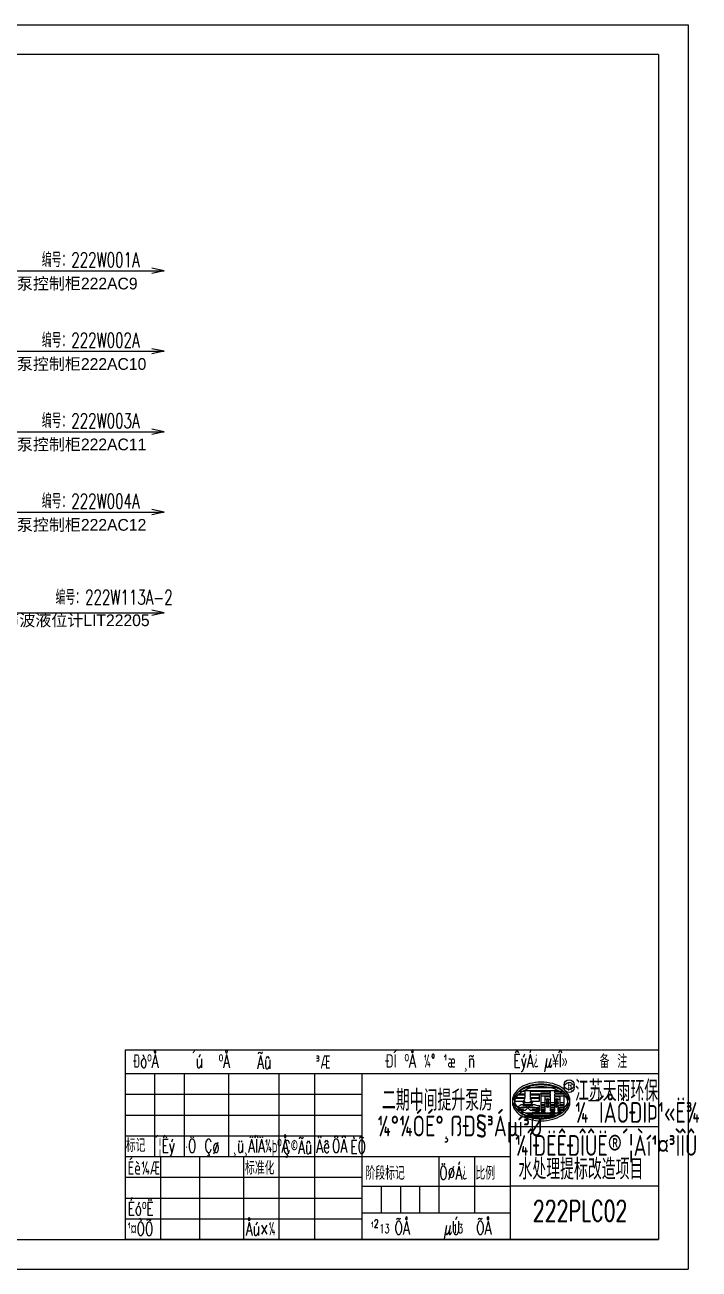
# Model space of a CAD drawing. Header units: millimetres. Extents: x 201 to 11482, y -7821 to 251.
# Drawn here: x 9180 to 9407.6, y -6996.3 to -6576.3 of the extents above; entities that cross this region are included whole.
import ezdxf
from ezdxf.enums import TextEntityAlignment as Align

# ---------------------------------------------------------------- set-up
doc = ezdxf.new("R2010")
doc.units = ezdxf.units.MM
doc.linetypes.add('CENTER2', pattern=[1.125, 0.75, -0.125, 0.125, -0.125])
for name, color, linetype in [('02', 7, 'Continuous'), ('11', 7, 'Continuous'), ('LINE_THIN', 2, 'Continuous'), ('TEXT', 6, 'Continuous')]:
    doc.layers.add(name, color=color, linetype=linetype)
doc.layers.add('SECTION', color=3, linetype='CENTER2', lineweight=9)
doc.styles.add('HZ', font='txt', dxfattribs={"width": 0.67, "bigfont": 'hztxt'})
doc.styles.add('HZTXT', font='tssdeng.shx', dxfattribs={"width": 0.8, "bigfont": 'hztxt.shx'})

msp = doc.modelspace()

# ---------------------------------------------------------------- linework, layer by layer
for p, q in [((8809.854, -6576.252), (9403.862, -6576.252)), ((9403.862, -6576.252), (9403.862, -6996.258)), ((9403.862, -6576.252), (9403.862, -6996.258)), ((9343.862, -6986.258), (9343.862, -6930.258)), ((9345.786, -6937.397), (9348.844, -6937.397)), ((9345.786, -6938.327), (9348.844, -6938.327)), ((9346.814, -6936.194), (9348.844, -6936.194)), ((9346.814, -6937.124), (9348.844, -6937.124)), ((9348.617, -6934.99), (9359.9, -6934.99)), ((9348.617, -6935.921), (9359.9, -6935.921)), ((9348.844, -6937.397), (9348.844, -6936.194)), ((9348.844, -6938.327), (9348.844, -6937.124)), ((9350.649, -6937.397), (9350.649, -6936.194)), ((9350.649, -6936.194), (9357.447, -6936.194)), ((9350.649, -6938.327), (9350.649, -6937.124)), ((9350.649, -6937.124), (9357.447, -6937.124)), ((9350.649, -6937.397), (9353.657, -6937.397)), ((9350.649, -6938.327), (9353.657, -6938.327)), ((9353.657, -6938.6), (9353.657, -6937.397)), ((9353.657, -6939.53), (9353.657, -6938.327)), ((9354.258, -6940.066), (9354.258, -6936.795)), ((9354.258, -6936.795), (9357.447, -6936.795)), ((9354.258, -6940.996), (9354.258, -6937.725)), ((9354.258, -6937.725), (9357.447, -6937.725)), ((9355.642, -6940.066), (9355.642, -6937.999)), ((9355.642, -6937.999), (9357.447, -6937.999)), ((9357.447, -6936.795), (9357.447, -6936.194)), ((9357.447, -6937.725), (9357.447, -6937.124)), ((9357.447, -6940.066), (9357.447, -6937.999)), ((9358.831, -6936.795), (9358.831, -6936.194)), ((9358.831, -6936.194), (9361.702, -6936.194)), ((9358.831, -6936.795), (9362.02, -6936.795)), ((9358.831, -6937.725), (9358.831, -6937.124)), ((9358.831, -6937.124), (9361.702, -6937.124)), ((9358.831, -6937.725), (9362.02, -6937.725)), ((9358.831, -6937.999), (9360.636, -6937.999)), ((9358.831, -6940.066), (9358.831, -6937.999)), ((9360.636, -6940.066), (9360.636, -6937.999)), ((9362.02, -6940.066), (9362.02, -6936.795)), ((9362.02, -6940.996), (9362.02, -6937.725)), ((9345.29, -6938.6), (9348.844, -6938.6)), ((9345.29, -6939.53), (9348.844, -6939.53)), ((9346.333, -6941.719), (9348.979, -6941.719)), ((9346.333, -6942.649), (9348.979, -6942.649)), ((9346.938, -6942.321), (9348.303, -6942.321)), ((9347.468, -6940.668), (9352.084, -6940.668)), ((9347.468, -6941.598), (9352.084, -6941.598)), ((9348.035, -6940.066), (9351.461, -6940.066)), ((9348.035, -6940.996), (9351.461, -6940.996)), ((9350.551, -6941.719), (9353.657, -6941.719)), ((9350.551, -6942.649), (9353.657, -6942.649)), ((9350.649, -6938.6), (9353.657, -6938.6)), ((9350.673, -6938.911), (9350.649, -6938.6)), ((9350.649, -6939.53), (9353.657, -6939.53)), ((9350.673, -6939.842), (9350.649, -6939.53)), ((9351.271, -6942.321), (9353.657, -6942.321)), ((9352.93, -6941.007), (9353.657, -6941.007)), ((9352.93, -6941.937), (9353.657, -6941.937)), ((9353.657, -6941.719), (9353.657, -6941.007)), ((9353.657, -6942.649), (9353.657, -6941.937)), ((9353.657, -6942.812), (9353.657, -6942.321)), ((9354.258, -6940.066), (9355.642, -6940.066)), ((9354.258, -6940.668), (9355.642, -6940.668)), ((9354.258, -6941.719), (9354.258, -6940.668)), ((9354.258, -6940.996), (9355.642, -6940.996)), ((9354.258, -6941.598), (9355.642, -6941.598)), ((9354.258, -6942.649), (9354.258, -6941.598)), ((9354.258, -6941.719), (9355.642, -6941.719)), ((9354.258, -6942.812), (9354.258, -6942.321)), ((9354.258, -6942.321), (9355.642, -6942.321)), ((9354.258, -6942.649), (9355.642, -6942.649)), ((9355.642, -6940.996), (9355.642, -6938.929)), ((9355.642, -6938.929), (9357.447, -6938.929)), ((9355.642, -6941.719), (9355.642, -6940.668)), ((9355.642, -6942.649), (9355.642, -6941.598)), ((9355.642, -6942.812), (9355.642, -6942.321)), ((9357.447, -6940.996), (9357.447, -6938.929)), ((9357.447, -6940.066), (9358.831, -6940.066)), ((9357.447, -6940.668), (9358.831, -6940.668)), ((9357.447, -6941.719), (9357.447, -6940.668)), ((9357.447, -6940.996), (9358.831, -6940.996)), ((9357.447, -6941.598), (9358.831, -6941.598)), ((9357.447, -6942.649), (9357.447, -6941.598)), ((9357.447, -6941.719), (9358.831, -6941.719)), ((9357.447, -6942.812), (9357.447, -6942.321)), ((9357.447, -6942.321), (9358.831, -6942.321)), ((9357.447, -6942.649), (9358.831, -6942.649)), ((9358.831, -6938.929), (9360.636, -6938.929)), ((9358.831, -6940.996), (9358.831, -6938.929)), ((9358.831, -6941.719), (9358.831, -6940.668)), ((9358.831, -6942.649), (9358.831, -6941.598)), ((9358.831, -6942.812), (9358.831, -6942.321)), ((9359.885, -6941.007), (9360.636, -6941.007)), ((9359.885, -6941.007), (9359.885, -6941.719)), ((9359.885, -6941.719), (9362.184, -6941.719)), ((9359.885, -6941.937), (9360.636, -6941.937)), ((9359.885, -6941.937), (9359.885, -6942.649)), ((9359.885, -6942.321), (9359.885, -6942.812)), ((9359.885, -6942.321), (9361.579, -6942.321)), ((9359.885, -6942.649), (9362.184, -6942.649)), ((9360.636, -6940.996), (9360.636, -6938.929)), ((9360.636, -6940.066), (9362.02, -6940.066)), ((9360.636, -6941.007), (9360.636, -6940.668)), ((9360.636, -6940.668), (9362.02, -6940.668)), ((9360.636, -6940.996), (9362.02, -6940.996)), ((9360.636, -6941.937), (9360.636, -6941.598)), ((9360.636, -6941.598), (9362.02, -6941.598)), ((9362.02, -6941.899), (9362.02, -6940.668)), ((9362.02, -6942.829), (9362.02, -6941.598)), ((9346.938, -6943.251), (9348.303, -6943.251)), ((9348.845, -6943.524), (9359.672, -6943.524)), ((9348.845, -6944.454), (9359.672, -6944.454)), ((9349.559, -6943.825), (9358.957, -6943.825)), ((9349.559, -6944.755), (9358.957, -6944.755)), ((9351.271, -6943.251), (9353.657, -6943.251)), ((9351.562, -6944.366), (9356.955, -6944.366)), ((9351.562, -6945.296), (9356.955, -6945.296)), ((9352.364, -6942.812), (9353.657, -6942.812)), ((9352.364, -6943.742), (9353.657, -6943.742)), ((9353.657, -6943.742), (9353.657, -6943.251)), ((9354.258, -6942.812), (9355.642, -6942.812)), ((9354.258, -6943.742), (9354.258, -6943.251)), ((9354.258, -6943.251), (9355.642, -6943.251)), ((9354.258, -6943.742), (9355.642, -6943.742)), ((9355.642, -6943.742), (9355.642, -6943.251)), ((9357.447, -6942.812), (9358.831, -6942.812)), ((9357.447, -6943.742), (9357.447, -6943.251)), ((9357.447, -6943.251), (9358.831, -6943.251)), ((9357.447, -6943.742), (9358.831, -6943.742)), ((9358.831, -6943.742), (9358.831, -6943.251)), ((9359.885, -6942.812), (9360.94, -6942.812)), ((9359.885, -6943.251), (9359.885, -6943.742)), ((9359.885, -6943.251), (9361.579, -6943.251)), ((9359.885, -6943.742), (9360.94, -6943.742)), ((9393.862, -6948.258), (9343.862, -6948.258)), ((9393.862, -6948.258), (9343.862, -6948.258)), ((9393.862, -6968.258), (9343.862, -6968.258)), ((8809.854, -6996.258), (9403.862, -6996.258))]:
    msp.add_line(p, q)
at = {"color": 1}
for p, q in [((9393.862, -6586.252), (8834.854, -6586.252)), ((9393.862, -6586.252), (9393.862, -6986.258)), ((9393.862, -6586.252), (9393.862, -6986.258)), ((8834.854, -6986.258), (9390.862, -6986.258)), ((8834.854, -6986.258), (9393.862, -6986.258))]:
    msp.add_line(p, q, dxfattribs=at)
at = {"color": 0}
for p, q in [((9213.862, -6922.258), (9393.862, -6922.258)), ((9213.862, -6922.258), (9393.862, -6922.258)), ((9213.862, -6930.258), (9393.862, -6930.258)), ((9213.862, -6930.258), (9393.862, -6930.258)), ((9213.862, -6958.258), (9343.862, -6958.258)), ((9213.862, -6958.258), (9343.862, -6958.258)), ((9293.862, -6968.258), (9343.862, -6968.258)), ((9293.862, -6968.258), (9343.862, -6968.258)), ((9293.862, -6977.258), (9343.862, -6977.258)), ((9293.862, -6977.258), (9343.862, -6977.258))]:
    msp.add_line(p, q, dxfattribs=at)
at = {"linetype": 'Continuous'}
msp.add_line((9393.862, -6948.258), (9343.862, -6948.258), dxfattribs=at)
for points in [[(9363.92, -6939.202, 0.1452621), (9363.295, -6937.097, 0.1071711), (9361.135, -6934.959, 0.0774043), (9358.153, -6933.655, 0.0645214), (9354.258, -6933.15, 0.0645214), (9350.364, -6933.655, 0.0774043), (9347.381, -6934.959, 0.1071711), (9345.222, -6937.097, 0.1452621), (9344.597, -6939.202, 0.1452621), (9345.222, -6941.307, 0.1071711), (9347.381, -6943.445, 0.0774043), (9350.364, -6944.749, 0.0645214), (9354.258, -6945.254, 0.0645214), (9358.153, -6944.749, 0.0774043), (9361.135, -6943.445, 0.1071711), (9363.295, -6941.307, 0.1452621)], [(9363.92, -6940.132, 0.1452621), (9363.295, -6938.027, 0.1071711), (9361.135, -6935.889, 0.0774043), (9358.153, -6934.585, 0.0645214), (9354.258, -6934.081, 0.0645214), (9350.364, -6934.585, 0.0774043), (9347.381, -6935.889, 0.1071711), (9345.222, -6938.027, 0.1452621), (9344.597, -6940.132, 0.1452621), (9345.222, -6942.237, 0.1071711), (9347.381, -6944.375, 0.0774043), (9350.364, -6945.679, 0.0645214), (9354.258, -6946.184, 0.0645214), (9358.153, -6945.679, 0.0774043), (9361.135, -6944.375, 0.1071711), (9363.295, -6942.237, 0.1452621)], [(9363.283, -6939.202, 0.1452621), (9362.762, -6937.444, 0.1071711), (9360.794, -6935.496, 0.0774043), (9357.991, -6934.271, 0.0645214), (9354.258, -6933.787, 0.0645214), (9350.526, -6934.271, 0.0774043), (9347.723, -6935.496, 0.1071711), (9345.755, -6937.444, 0.1452621), (9345.234, -6939.202, 0.1452621), (9345.755, -6940.96, 0.1071711), (9347.723, -6942.908, 0.0774043), (9350.526, -6944.133, 0.0645214), (9354.258, -6944.617, 0.0645214), (9357.991, -6944.133, 0.0774043), (9360.794, -6942.908, 0.1071711), (9362.762, -6940.96, 0.1452621)], [(9363.283, -6940.132, 0.1452621), (9362.762, -6938.374, 0.1071711), (9360.794, -6936.426, 0.0774043), (9357.991, -6935.201, 0.0645214), (9354.258, -6934.717, 0.0645214), (9350.526, -6935.201, 0.0774043), (9347.723, -6936.426, 0.1071711), (9345.755, -6938.374, 0.1452621), (9345.234, -6940.132, 0.1452621), (9345.755, -6941.89, 0.1071711), (9347.723, -6943.838, 0.0774043), (9350.526, -6945.063, 0.0645214), (9354.258, -6945.547, 0.0645214), (9357.991, -6945.063, 0.0774043), (9360.794, -6943.838, 0.1071711), (9362.762, -6941.89, 0.1452621)]]:
    msp.add_lwpolyline(points, format="xyb", close=True)
for centre, radius in [((9363.697, -6934.035), 1.666), ((9363.697, -6934.965), 1.666), ((9356.428, -6939.015), 0.1), ((9356.428, -6939.945), 0.1), ((9356.428, -6940.417), 0.1), ((9356.428, -6941.347), 0.1), ((9359.634, -6939.015), 0.1), ((9359.634, -6939.945), 0.1), ((9359.634, -6940.417), 0.1), ((9359.634, -6941.347), 0.1)]:
    msp.add_circle(centre, radius)
for centre, radius, start, end in [((9344.161, -6936.985), 4.95, 293.80566, 311.92468), ((9344.161, -6937.915), 4.95, 293.80566, 311.92468), ((9344.161, -6936.985), 6.755, 300.38393, 307.81943), ((9344.161, -6936.985), 4.95, 321.503, 340.95126), ((9344.161, -6937.915), 4.95, 321.503, 340.95126), ((9344.161, -6936.985), 6.755, 315.50262, 325.59469), ((9344.161, -6937.915), 6.755, 315.50262, 325.59469), ((9355.628, -6936.375), 7.372, 216.90779, 226.46812), ((9355.628, -6937.305), 7.372, 216.90779, 226.46812), ((9355.628, -6936.375), 5.567, 207.10998, 221.53659), ((9355.628, -6937.305), 5.567, 207.10998, 221.53659), ((9355.628, -6936.375), 7.372, 233.7656, 238.04867), ((9352.364, -6941.609), 1.203, 238.04867, 270), ((9355.628, -6936.375), 5.567, 230.45944, 231.79763), ((9355.628, -6937.305), 5.567, 230.45944, 231.79763), ((9352.93, -6939.804), 1.203, 231.79763, 270), ((9352.93, -6940.734), 1.203, 231.79763, 270), ((9344.161, -6937.915), 6.755, 300.38393, 307.81943), ((9355.628, -6937.305), 7.372, 233.7656, 238.04867), ((9352.364, -6942.539), 1.203, 238.04867, 270)]:
    msp.add_arc(centre, radius, start, end)
for p in [(9356.428, -6939.015), (9356.428, -6939.945), (9356.428, -6940.417), (9356.428, -6941.347), (9359.634, -6939.015), (9359.634, -6939.945), (9359.634, -6940.417), (9359.634, -6941.347)]:
    msp.add_point(p)
at = {"layer": '02', "color": 3}
for p, q in [((9107.965, -6659.296), (9226.979, -6659.296)), ((9107.965, -6686.448), (9226.979, -6686.448)), ((9107.965, -6713.599), (9226.979, -6713.599)), ((9107.961, -6740.751), (9226.975, -6740.751)), ((9107.965, -6774.69), (9226.979, -6774.69))]:
    msp.add_line(p, q, dxfattribs=at)
at = {"layer": '02'}
for p, q in [((9226.979, -6659.296), (9222.829, -6658.414)), ((9226.979, -6659.296), (9222.829, -6660.178)), ((9226.979, -6686.448), (9222.829, -6685.566)), ((9226.979, -6686.448), (9222.829, -6687.33)), ((9226.979, -6713.599), (9222.829, -6712.717)), ((9226.979, -6713.599), (9222.829, -6714.481)), ((9226.975, -6740.751), (9222.825, -6739.869)), ((9226.975, -6740.751), (9222.825, -6741.633)), ((9226.979, -6774.69), (9222.829, -6773.808)), ((9226.979, -6774.69), (9222.829, -6775.572))]:
    msp.add_line(p, q, dxfattribs=at)
at = {"layer": 'LINE_THIN'}
for centre in [(9356.428, -6939.015), (9356.428, -6939.945), (9356.428, -6940.417), (9356.428, -6941.347), (9359.634, -6939.015), (9359.634, -6939.945), (9359.634, -6940.417), (9359.634, -6941.347)]:
    msp.add_circle(centre, 0.401, dxfattribs=at)
at = {"layer": 'TEXT', "color": 0}
for p, q in [((9213.862, -6922.258), (9393.862, -6922.258)), ((9213.862, -6922.258), (9213.862, -6986.258)), ((9213.862, -6922.258), (9213.862, -6986.258)), ((9213.862, -6922.258), (9213.862, -6986.258)), ((9213.862, -6930.258), (9393.862, -6930.258)), ((9223.862, -6958.258), (9223.862, -6930.258)), ((9223.862, -6958.258), (9223.862, -6930.258)), ((9223.862, -6958.258), (9223.862, -6930.258)), ((9233.862, -6958.258), (9233.862, -6930.258)), ((9233.862, -6958.258), (9233.862, -6930.258)), ((9233.862, -6958.258), (9233.862, -6930.258)), ((9248.862, -6958.258), (9248.862, -6930.258)), ((9248.862, -6958.258), (9248.862, -6930.258)), ((9248.862, -6958.258), (9248.862, -6930.258)), ((9265.862, -6986.258), (9265.862, -6930.258)), ((9265.862, -6986.258), (9265.862, -6930.258)), ((9265.862, -6986.258), (9265.862, -6930.258)), ((9277.862, -6986.258), (9277.862, -6930.258)), ((9277.862, -6986.258), (9277.862, -6930.258)), ((9277.862, -6986.258), (9277.862, -6930.258)), ((9293.862, -6986.258), (9293.862, -6930.258)), ((9293.862, -6986.258), (9293.862, -6930.258)), ((9293.862, -6986.258), (9293.862, -6930.258)), ((9213.862, -6937.258), (9293.862, -6937.258)), ((9213.862, -6937.258), (9293.862, -6937.258)), ((9213.862, -6937.258), (9293.862, -6937.258)), ((9213.862, -6944.258), (9293.862, -6944.258)), ((9213.862, -6944.258), (9293.862, -6944.258)), ((9213.862, -6944.258), (9293.862, -6944.258)), ((9213.862, -6951.258), (9293.862, -6951.258)), ((9213.862, -6951.258), (9293.862, -6951.258)), ((9213.862, -6958.258), (9343.862, -6958.258)), ((9225.862, -6986.258), (9225.862, -6958.258)), ((9225.862, -6986.258), (9225.862, -6958.258)), ((9225.862, -6986.258), (9225.862, -6958.258)), ((9239.077, -6986.392), (9239.077, -6958.258)), ((9239.077, -6986.392), (9239.077, -6958.258)), ((9239.077, -6986.392), (9239.077, -6958.258)), ((9253.862, -6986.258), (9253.862, -6958.258)), ((9253.862, -6986.258), (9253.862, -6958.258)), ((9253.862, -6986.258), (9253.862, -6958.258)), ((9319.862, -6977.258), (9319.862, -6958.258)), ((9319.862, -6977.258), (9319.862, -6958.258)), ((9319.862, -6977.258), (9319.862, -6958.258)), ((9331.862, -6977.258), (9331.862, -6958.258)), ((9331.862, -6977.258), (9331.862, -6958.258)), ((9331.862, -6977.258), (9331.862, -6958.258)), ((9213.862, -6965.258), (9293.862, -6965.258)), ((9213.862, -6965.258), (9293.862, -6965.258)), ((9213.862, -6965.258), (9293.862, -6965.258)), ((9293.862, -6968.258), (9343.862, -6968.258)), ((9300.362, -6977.258), (9300.362, -6968.258)), ((9300.362, -6977.258), (9300.362, -6968.258)), ((9300.362, -6977.258), (9300.362, -6968.258)), ((9306.862, -6977.258), (9306.862, -6968.258)), ((9306.862, -6977.258), (9306.862, -6968.258)), ((9306.862, -6977.258), (9306.862, -6968.258)), ((9313.362, -6977.258), (9313.362, -6968.258)), ((9313.362, -6977.258), (9313.362, -6968.258)), ((9313.362, -6977.258), (9313.362, -6968.258)), ((9213.862, -6972.258), (9293.862, -6972.258)), ((9213.862, -6972.258), (9293.862, -6972.258)), ((9213.862, -6972.258), (9293.862, -6972.258)), ((9213.862, -6979.258), (9293.862, -6979.258)), ((9213.862, -6979.258), (9293.862, -6979.258)), ((9213.862, -6979.258), (9293.862, -6979.258)), ((9293.862, -6977.258), (9343.862, -6977.258)), ((9393.862, -6986.258), (9213.862, -6986.258))]:
    msp.add_line(p, q, dxfattribs=at)
at = {"layer": 'TEXT'}
msp.add_line((9213.862, -6951.258), (9293.862, -6951.258), dxfattribs=at)

# ---------------------------------------------------------------- texts
at = {"layer": '11', "color": 7, "linetype": 'Continuous', "style": 'HZ', "width": 0.67}
for s, p in [('编号：222W001A', (9185.73, -6658.038)), ('编号：222W002A', (9185.73, -6685.19)), ('编号：222W003A', (9185.73, -6712.341)), ('编号：222W004A', (9185.727, -6739.493)), ('编号：222W113A-2', (9190.384, -6771.949))]:
    msp.add_text(s, height=4.94949, dxfattribs=at).set_placement(p)
at = {"layer": '11', "color": 7, "linetype": 'Continuous', "char_height": 4.94949, "attachment_point": 1}
for s, insert, width in [('{\\fËÎÌå|b0|i0|c134|p2;\\H0.8x;至潜水轴流泵控制柜222AC9}', (9150.31, -6661.588), 71.24785), ('{\\fËÎÌå|b0|i0|c134|p2;\\H0.8x;至潜水轴流泵控制柜222AC10}', (9150.31, -6688.74), 71.24785), ('{\\fËÎÌå|b0|i0|c134|p2;\\H0.8x;至潜水轴流泵控制柜222AC11}', (9150.31, -6715.891), 71.24785), ('{\\fËÎÌå|b0|i0|c134|p2;\\H0.8x;至潜水轴流泵控制柜222AC12}', (9150.306, -6743.043), 71.24785), ('{\\fËÎÌå|b0|i0|c134|p2;\\H0.8x;至中间提升泵房超声波液位计LIT22205}', (9129.527, -6775.25), 105.72008)]:
    msp.add_mtext(s, dxfattribs=dict(at, insert=insert, width=width))
at = {"layer": 'LINE_THIN', "style": 'HZTXT'}
for p in [(9363.075, -6935.178), (9363.075, -6936.108)]:
    msp.add_text('R', height=2.139, dxfattribs=at).set_placement(p)
at = {"layer": 'SECTION', "color": 3, "style": 'HZ', "width": 0.67}
for s, height, p in [('江苏天雨环保', 6.9881, (9365.661, -6939.581)), ('二期中间提升泵房', 6.9881, (9300.542, -6942.77)), ('¼¯ÍÅÓÐÏÞ¹«Ë¾', 6.98805, (9365.592, -6946.874)), ('¼°¼ÓÉ°¸ßÐ§³Áµí³Ø', 6.98805, (9298.909, -6951.44)), ('¼ÎÐËÊÐÎÛË®´¦Àí¹¤³ÌÎÛ', 6.98805, (9345.33, -6958.013)), ('水处理提标改造项目', 6.9881, (9346.61, -6966.03)), ('222PLC02', 6.9881, (9351.437, -6980.116))]:
    msp.add_text(s, height=height, dxfattribs=at).set_placement(p)
at = {"layer": 'TEXT', "style": 'HZ', "width": 0.67}
for s, p in [('ÐòºÅ', (9220.839, -6928.279)), ('ÐòºÅ', (9220.839, -6928.279)), ('ÐòºÅ', (9220.839, -6928.279)), ('Ãû     ³Æ', (9270.779, -6928.612)), ('Ãû     ³Æ', (9270.779, -6928.612)), ('Ãû     ³Æ', (9270.779, -6928.612)), ('ÐÍ ºÅ ¼° ¹æ ¸ñ', (9316.78, -6928.22)), ('ÐÍ ºÅ ¼° ¹æ ¸ñ', (9316.78, -6928.22)), ('ÐÍ ºÅ ¼° ¹æ ¸ñ', (9316.78, -6928.22)), ('ÊýÁ¿', (9349.15, -6928.198)), ('ÊýÁ¿', (9349.15, -6928.198)), ('ÊýÁ¿', (9349.15, -6928.198)), ('µ¥Î»', (9359.24, -6928.137)), ('µ¥Î»', (9359.24, -6928.137)), ('µ¥Î»', (9359.24, -6928.137)), ('备 注', (9378.631, -6928.382))]:
    msp.add_text(s, height=4.5, dxfattribs=at).set_placement(p, align=Align.CENTER)
msp.add_text('´ú  ºÅ', height=4.5, dxfattribs=at).set_placement((9249.226, -6928.279), align=Align.RIGHT)
msp.add_text('´ú  ºÅ', height=4.5, dxfattribs=at).set_placement((9249.226, -6928.279), align=Align.RIGHT)
msp.add_text('´ú  ºÅ', height=4.5, dxfattribs=at).set_placement((9249.226, -6928.279), align=Align.RIGHT)
for s, p in [('´¦Êý', (9223.933, -6956.875)), ('´¦Êý', (9223.933, -6956.875)), ('´¦Êý', (9223.933, -6956.875)), ('¸ü¸ÄÎÄ¼þºÅ', (9250.233, -6956.875)), ('¸ü¸ÄÎÄ¼þºÅ', (9250.233, -6956.875)), ('¸ü¸ÄÎÄ¼þºÅ', (9250.233, -6956.875)), ('标记', (9214.078, -6956.727)), ('·Ö Çø', (9234.245, -6956.875)), ('·Ö Çø', (9234.245, -6956.875)), ('·Ö Çø', (9234.245, -6956.875)), ('Ç©Ãû', (9267.011, -6957.288)), ('Ç©Ãû', (9267.011, -6957.288)), ('Ç©Ãû', (9267.011, -6957.288)), ('Äê', (9278.318, -6956.996)), ('Äê', (9278.318, -6956.996)), ('Äê', (9278.318, -6956.996)), ('ÔÂ', (9283.644, -6956.919)), ('ÔÂ', (9283.644, -6956.919)), ('ÔÂ', (9283.644, -6956.919)), ('ÈÕ', (9289.827, -6957.227)), ('Éè¼Æ', (9214.666, -6964.368)), ('Éè¼Æ', (9214.666, -6964.368)), ('Éè¼Æ', (9214.666, -6964.368)), ('阶段标记', (9294.965, -6966.094)), ('ÖØÁ¿', (9319.855, -6966.041)), ('ÖØÁ¿', (9319.855, -6966.041)), ('ÖØÁ¿', (9319.855, -6966.041)), ('比例', (9332.065, -6966.114)), ('ÉóºË', (9214.666, -6978.103)), ('ÉóºË', (9214.666, -6978.103)), ('ÉóºË', (9214.666, -6978.103)), ('¹¤ÒÕ', (9214.666, -6984.929)), ('¹¤ÒÕ', (9214.666, -6984.929)), ('¹¤ÒÕ', (9214.666, -6984.929)), ('Åú×¼', (9254.575, -6984.857)), ('¹²  ÕÅ', (9296.746, -6984.581)), ('µÚ  ÕÅ', (9321.379, -6984.581))]:
    msp.add_text(s, height=4.5, dxfattribs=at).set_placement(p)
at = {"layer": 'TEXT', "color": 0, "style": 'HZ', "width": 0.67}
for s, height, p in [('标准化', 4.5, (9254.3, -6964.362)), ('Åú×¼', 4.5, (9254.575, -6984.857)), ('Åú×¼', 4.5, (9254.575, -6984.857)), ('13', 3, (9299.658, -6984.082)), ('13', 3, (9324.441, -6984.082))]:
    msp.add_text(s, height=height, dxfattribs=at).set_placement(p)

doc.saveas('drawing.dxf')
